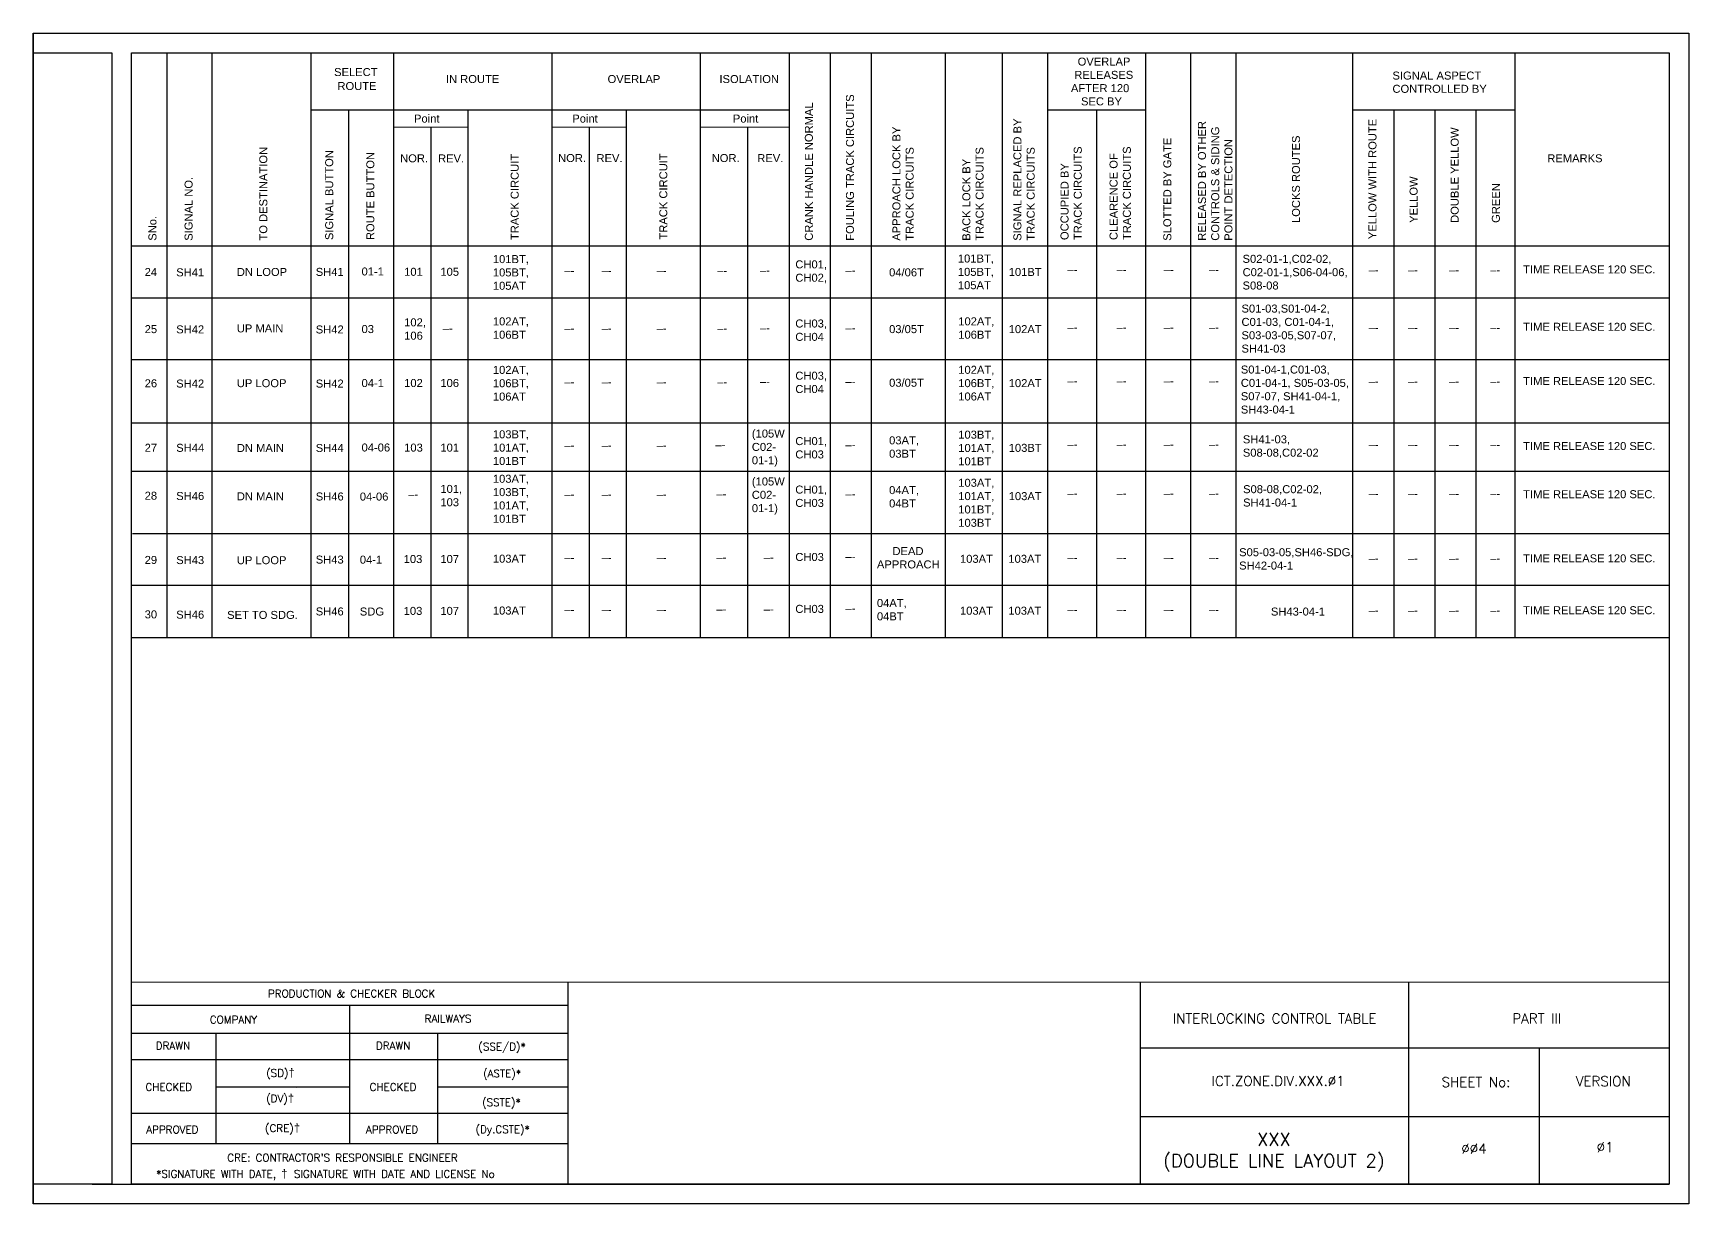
# Model space of a CAD drawing. Header units: inches. Extents: x -19 to 1646, y 43 to 715.
# Drawn here: x 1219.6 to 1639.6, y 42.8 to 339.8 of the extents above; entities that cross this region are included whole.
import ezdxf
from ezdxf.enums import TextEntityAlignment as Align

# ---------------------------------------------------------------- set-up
doc = ezdxf.new("R2010")
doc.units = ezdxf.units.IN
doc.header["$MEASUREMENT"] = 0
for name, color, linetype in [('PDF2_Text', 7, 'Continuous'), ('PDF3_Text', 7, 'Continuous'), ('PDF_Geometry', 7, 'Continuous'), ('PDF_Text', 7, 'Continuous')]:
    doc.layers.add(name, color=color, linetype=linetype)
doc.styles.add('PDF Arial', font='arial.ttf')
doc.styles.add('ROMANS', font='romans.shx', dxfattribs={"height": 2})

# ---------------------------------------------------------------- blocks, each defined once
blk = doc.blocks.new('A$C1B685902')
at = {"color": 7}
blk.add_line((0, 297), (0, 0), dxfattribs=at)
for points in [[(0, 297), (420, 297), (420, 0), (0, 0)], [(25, 292), (415, 292), (415, 5), (25, 5)]]:
    blk.add_lwpolyline(points, close=True, dxfattribs=at)
blk.add_lwpolyline([(0, 292), (20, 292), (20, 5), (0, 5)], dxfattribs=at)

msp = doc.modelspace()

# ---------------------------------------------------------------- linework, layer by layer
for p, q in [((1253.49, 334.84), (1253.49, 186.43)), ((1264.94, 334.84), (1264.94, 186.43)), ((1290.03, 334.84), (1290.03, 186.43)), ((1311.04, 334.84), (1311.04, 186.43)), ((1351.19, 334.84), (1351.19, 186.43)), ((1388.76, 334.84), (1388.76, 186.43)), ((1411.34, 334.84), (1411.34, 186.43)), ((1421.77, 334.84), (1421.77, 186.43)), ((1432.2, 334.84), (1432.2, 186.43)), ((1450.96, 334.84), (1450.96, 186.43)), ((1465.42, 334.84), (1465.42, 186.43)), ((1476.86, 334.84), (1476.86, 186.43)), ((1501.76, 334.84), (1501.76, 186.43)), ((1513.2, 334.84), (1513.2, 186.43)), ((1524.64, 334.84), (1524.64, 186.43)), ((1554.29, 334.84), (1554.29, 186.43)), ((1595.47, 334.84), (1595.47, 186.43)), ((1411.34, 320.3), (1290.24, 320.33)), ((1299.6, 320.4), (1299.6, 186.43)), ((1329.89, 320.33), (1329.89, 186.43)), ((1370.04, 320.4), (1370.04, 186.43)), ((1501.76, 320.28), (1476.86, 320.29)), ((1489.31, 320.4), (1489.31, 186.43)), ((1595.47, 320.26), (1554.29, 320.27)), ((1564.73, 320.26), (1564.73, 186.43)), ((1575.16, 320.26), (1575.16, 186.43)), ((1585.59, 320.26), (1585.59, 186.43)), ((1320.46, 316.05), (1320.46, 186.43)), ((1360.68, 315.98), (1360.68, 186.43)), ((1400.76, 315.98), (1400.76, 186.43)), ((1634.59, 285.76), (1244.59, 285.76)), ((1634.59, 272.58), (1244.59, 272.58)), ((1634.59, 256.99), (1244.59, 256.99)), ((1634.59, 240.88), (1244.59, 240.88)), ((1634.59, 228.62), (1244.59, 228.62)), ((1634.79, 212.8), (1244.79, 212.8)), ((1634.59, 199.72), (1244.59, 199.72)), ((1634.47, 186.43), (1244.47, 186.43)), ((1244.61, 99.11), (1634.59, 99.19)), ((1355.2, 99.19), (1355.2, 47.85)), ((1277.85, 93.14), (1244.6, 93.14)), ((1355.2, 93.13), (1277.85, 93.14)), ((1299.81, 93.14), (1299.81, 58.04)), ((1277.85, 86.1), (1244.6, 86.1)), ((1266.04, 58.04), (1266.04, 86.1)), ((1355.2, 86.09), (1277.85, 86.1)), ((1322.25, 58.04), (1322.25, 86.09)), ((1601.63, 82.47), (1601.63, 47.85)), ((1277.85, 79.43), (1244.6, 79.43)), ((1355.2, 79.42), (1277.85, 79.43)), ((1299.81, 72.45), (1266.04, 72.45)), ((1286.5, 72.3), (1286.5, 72.3)), ((1355.2, 72.45), (1322.25, 72.45)), ((1277.85, 65.78), (1244.6, 65.79)), ((1355.2, 65.78), (1277.85, 65.78)), ((1277.85, 58.04), (1244.6, 58.04)), ((1355.2, 58.04), (1277.84, 58.04))]:
    msp.add_line(p, q)
at = {"lineweight": -2}
for p, q in [((1500.45, 47.85), (1500.45, 99.19)), ((1500.45, 82.47), (1634.41, 82.47)), ((1500.45, 65.02), (1634.59, 65.02))]:
    msp.add_line(p, q, dxfattribs=at)
at = {"linetype": 'Continuous', "lineweight": -2}
for p, q in [((1568.53, 47.85), (1568.53, 99.19)), ((1234.59, 47.85), (1516.59, 47.85)), ((1234.59, 47.85), (1634.59, 47.85))]:
    msp.add_line(p, q, dxfattribs=at)
at = {"layer": 'PDF_Geometry', "lineweight": 15}
for points in [[(1264.94, 220.53), (1264.94, 334.91)], [(1290.03, 220.53), (1290.03, 334.91)], [(1501.76, 320.4), (1501.76, 334.84)], [(1513.2, 320.4), (1513.2, 334.84)], [(1524.64, 320.4), (1524.64, 334.84)], [(1290.24, 320.33), (1311.11, 320.33)], [(1311.11, 320.33), (1411.41, 320.33)], [(1476.93, 320.33), (1501.83, 320.33)], [(1501.76, 316.05), (1501.76, 320.4)], [(1513.2, 316.05), (1513.2, 320.4)], [(1524.64, 316.05), (1524.64, 320.4)], [(1311.11, 315.98), (1329.96, 315.98)], [(1320.46, 285.83), (1320.46, 316.05)], [(1351.26, 315.98), (1370.11, 315.98)], [(1388.76, 315.98), (1411.41, 315.98)], [(1501.76, 285.83), (1501.76, 316.05)], [(1513.2, 285.83), (1513.2, 316.05)], [(1524.64, 285.83), (1524.64, 316.05)], [(1411.34, 220.53), (1411.34, 285.76)], [(1421.77, 220.53), (1421.77, 285.76)]]:
    msp.add_lwpolyline(points, dxfattribs=at)

# ---------------------------------------------------------------- block references
msp.add_blockref('A$C1B685902', (1219.59, 42.85))

# ---------------------------------------------------------------- texts
at = {"style": 'ROMANS'}
for s, height, p in [('PRODUCTION & CHECKER BLOCK', 1.92, (1300.38, 96.2)), ('COMPANY', 1.92, (1270.42, 89.58)), ('RAILWAYS', 1.92, (1324.84, 89.84)), ('(SSE/D)*', 1.92, (1338.54, 82.75)), ('DRAWN', 1.92, (1255.07, 82.96)), ('DRAWN', 1.92, (1310.92, 82.96)), ('(ASTE)*', 1.92, (1338.54, 75.93)), ('CHECKED', 1.92, (1254.01, 72.5)), ('CHECKED', 1.92, (1310.88, 72.5)), ('(SSTE)*', 1.92, (1338.37, 68.6)), ('(Dy.CSTE)*', 1.92, (1338.7, 61.78)), ('APPROVED', 1.92, (1254.91, 61.7)), ('APPROVED', 1.92, (1310.65, 61.7)), ('XXX', 3.3, (1534.32, 59.25)), ("CRE: CONTRACTOR'S RESPONSIBLE ENGINEER", 1.92, (1298.07, 54.55)), ('(DOUBLE LINE LAYOUT 2)', 3.3, (1534.32, 53.78))]:
    msp.add_text(s, height=height, dxfattribs=at).set_placement(p, align=Align.MIDDLE_CENTER)
at = {"lineweight": -2, "style": 'ROMANS'}
for s, p in [('INTERLOCKING CONTROL TABLE', (1534.52, 89.87)), ('PART III', (1601.02, 89.87)), ('ICT.ZONE.DIV.XXX.Ø1', (1535.41, 74.03)), ('SHEET No:', (1585.59, 73.73)), ('VERSION', (1617.89, 73.96)), ('ØØ4 ', (1585.93, 56.87)), ('Ø1', (1618.35, 57.24))]:
    msp.add_text(s, height=2.5, dxfattribs=at).set_placement(p, align=Align.MIDDLE_CENTER)
at = {"char_height": 1.92, "attachment_point": 1, "style": 'ROMANS'}
for s, width, insert in [('(SD){\\fArial|b0|i0|c0|p34;\\H1.08333x;†}', 8.1172, (1278.7, 77.17)), ('(DV){\\fArial|b0|i0|c0|p34;\\H1.08333x;†}', 8.1172, (1278.7, 70.7)), ('(CRE){\\fArial|b0|i0|c0|p34;\\H1.08333x;†}', 8.1172, (1278.41, 63.17)), ('\\pi-5.76,l9.6,t9.6;*SIGNATURE WITH DATE, {\\fArial|b0|i0|c0|p34;\\H1.08333x;†  }SIGNATURE WITH DATE AND LICENSE No', 104.6362, (1246.99, 51.56))]:
    msp.add_mtext_dynamic_manual_height_columns(s, width=width, gutter_width=12.5, heights=[0], dxfattribs=dict(at, insert=insert))
at = {"layer": 'PDF2_Text', "attachment_point": 7, "style": 'PDF Arial'}
for s, insert, char_height in [('101BT,\\P105BT,\\P105AT', (1336.21, 274.71), 2.03), ('CH01,\\PCH02,', (1412.93, 276.4), 2.03), ('101BT,\\P105BT,\\P105AT', (1454.16, 274.85), 2.03), ('SH41', (1255.89, 278.11), 2.03), ('SH41', (1291.28, 278.23), 2.03), ('01-1', (1302.9, 278.33), 2.03), ('101', (1313.71, 278.25), 2.03), ('105', (1322.9, 278.25), 2.03), ('–-', (1354.37, 278.56), 2.03), ('–-', (1363.81, 278.56), 2.03), ('–-', (1377.76, 278.56), 2.03), ('–-', (1393.12, 278.56), 2.03), ('–-', (1403.96, 278.67), 2.03), ('–-', (1425.65, 278.67), 2.03), ('04/06T', (1436.72, 278.11), 2.03), ('101BT', (1467.06, 278.21), 2.03), ('–-', (1481.97, 278.81), 2.03), ('–-', (1494.43, 278.81), 2.03), ('–-', (1506.39, 278.81), 2.03), ('–-', (1517.84, 278.81), 2.03), ('–-', (1558.38, 278.73), 2.03), ('–-', (1568.34, 278.73), 2.03), ('–-', (1578.77, 278.73), 2.03), ('–-', (1589.2, 278.73), 2.03), ('TIME RELEASE 120 SEC.', (1597.56, 278.86), 2.0298), ('SH42', (1255.89, 263.64), 2.03), ('SH42', (1291.28, 263.62), 2.03), ('03', (1302.9, 263.72), 2.03), ('102,\\P106', (1313.71, 262.04), 2.03), ('–-', (1323.5, 263.95), 2.03), ('102AT,\\P106BT', (1336.21, 262.29), 2.03), ('–-', (1354.37, 263.95), 2.03), ('–-', (1363.81, 263.95), 2.03), ('–-', (1377.76, 263.95), 2.03), ('–-', (1393.12, 263.95), 2.03), ('–-', (1403.96, 264.06), 2.03), ('CH03,\\PCH04', (1412.93, 261.75), 2.03), ('–-', (1425.65, 264.06), 2.03), ('03/05T', (1436.72, 263.71), 2.03), ('102AT,\\P106BT', (1454.26, 262.29), 2.03), ('102AT', (1467.06, 263.71), 2.03), ('–-', (1481.97, 264.2), 2.03), ('–-', (1494.43, 264.2), 2.03), ('–-', (1506.39, 264.2), 2.03), ('–-', (1517.84, 264.2), 2.03), ('–-', (1558.38, 264.12), 2.03), ('–-', (1568.34, 264.12), 2.03), ('–-', (1578.77, 264.12), 2.03), ('–-', (1589.2, 264.12), 2.03), ('TIME RELEASE 120 SEC.', (1597.56, 264.3), 2.0298), ('04-1', (1302.9, 250.02), 2.03), ('102', (1313.71, 250.04), 2.03), ('106', (1322.9, 250.04), 2.03), ('102AT,\\P106BT,\\P106AT', (1336.21, 246.6), 2.03), ('CH03,\\PCH04', (1412.93, 248.51), 2.03), ('03/05T', (1436.72, 250.11), 2.03), ('102AT,\\P106BT,\\P106AT', (1454.26, 246.62), 2.03), ('102AT', (1467.06, 250.01), 2.03), ('TIME RELEASE 120 SEC.', (1597.56, 250.54), 2.0298), ('SH42', (1255.89, 249.9), 2.03), ('SH42', (1291.28, 249.9), 2.03), ('–-', (1354.37, 250.35), 2.03), ('–-', (1363.81, 250.35), 2.03), ('–-', (1377.76, 250.35), 2.03), ('–-', (1393.12, 250.35), 2.03), ('–-', (1403.96, 250.46), 2.03), ('–-', (1425.65, 250.46), 2.03), ('–-', (1481.97, 250.61), 2.03), ('–-', (1494.43, 250.61), 2.03), ('–-', (1506.39, 250.61), 2.03), ('–-', (1517.84, 250.61), 2.03), ('–-', (1558.38, 250.52), 2.03), ('–-', (1568.34, 250.52), 2.03), ('–-', (1578.77, 250.52), 2.03), ('–-', (1589.2, 250.52), 2.03), ('SH44', (1255.89, 233.6), 2.03), ('SH44', (1291.28, 233.56), 2.03), ('04-06', (1302.9, 233.68), 2.03), ('103', (1313.71, 233.65), 2.03), ('101', (1322.9, 233.65), 2.03), ('103BT,\\P101AT,\\P101BT', (1336.21, 230.26), 2.03), ('–-', (1392.66, 234.4), 2.03), ('(105W\\PC02-\\P01-1)', (1401.9, 229.86), 2.03), ('CH01,\\PCH03', (1412.93, 231.92), 2.03), ('–-', (1425.65, 234.4), 2.03), ('03AT,\\P03BT', (1436.72, 232.11), 2.03), ('103BT,\\P101AT,\\P101BT', (1454.26, 230.17), 2.03), ('103BT', (1467.06, 233.59), 2.03), ('–-', (1481.97, 234.54), 2.03), ('–-', (1494.43, 234.54), 2.03), ('–-', (1506.39, 234.54), 2.03), ('–-', (1517.84, 234.54), 2.03), ('–-', (1558.38, 234.46), 2.03), ('–-', (1568.34, 234.46), 2.03), ('–-', (1578.77, 234.46), 2.03), ('–-', (1589.2, 234.46), 2.03), ('TIME RELEASE 120 SEC.', (1597.56, 234.05), 2.0298), ('–-', (1354.37, 234.28), 2.03), ('–-', (1363.81, 234.28), 2.03), ('–-', (1377.76, 234.28), 2.03), ('103AT,\\P103BT,\\P101AT,\\P101BT', (1336.21, 215.6), 2.03), ('(105W\\PC02-\\P01-1)', (1401.9, 217.71), 2.03), ('103AT,\\P101AT,\\P101BT,\\P103BT', (1454.26, 214.58), 2.03), ('SH46', (1255.89, 221.38), 2.03), ('SH46', (1291.28, 221.25), 2.03), ('04-06', (1302.46, 221.23), 2.03), ('–-', (1314.73, 221.83), 2.03), ('101,\\P103', (1322.9, 219.79), 2.03), ('–-', (1354.37, 221.83), 2.03), ('–-', (1363.81, 221.83), 2.03), ('–-', (1377.76, 221.83), 2.03), ('–-', (1392.92, 221.95), 2.03), ('CH01,\\PCH03', (1412.93, 219.62), 2.03), ('–-', (1425.65, 221.95), 2.03), ('04AT,\\P04BT', (1436.72, 219.49), 2.03), ('103AT', (1467.06, 221.34), 2.03), ('–-', (1481.97, 222.09), 2.03), ('–-', (1494.43, 222.09), 2.03), ('–-', (1506.39, 222.09), 2.03), ('–-', (1517.84, 222.09), 2.03), ('–-', (1558.38, 222.01), 2.03), ('–-', (1568.34, 222.01), 2.03), ('–-', (1578.77, 222.01), 2.03), ('–-', (1589.2, 222.01), 2.03), ('TIME RELEASE 120 SEC.', (1597.56, 221.83), 2.0298), ('SH43', (1291.28, 205.25), 2.03), ('04-1', (1302.46, 205.23), 2.03), ('103', (1313.59, 205.39), 2.03), ('107', (1322.9, 205.39), 2.03), ('103AT', (1336.21, 205.48), 2.03), ('–-', (1354.37, 205.76), 2.03), ('–-', (1363.81, 205.76), 2.03), ('–-', (1377.76, 205.76), 2.03), ('–-', (1392.92, 205.88), 2.03), ('–-', (1404.92, 205.88), 2.03), ('CH03', (1412.93, 205.91), 2.03), ('–-', (1425.65, 206.07), 2.03), ('     DEAD \\PAPPROACH', (1433.63, 204.02), 2.03), ('103AT', (1454.7, 205.44), 2.03), ('103AT', (1466.97, 205.44), 2.03), ('–-', (1481.97, 205.76), 2.03), ('–-', (1494.43, 205.76), 2.03), ('–-', (1506.39, 205.76), 2.03), ('–-', (1517.84, 205.76), 2.03), ('–-', (1558.38, 205.61), 2.03), ('–-', (1568.34, 205.61), 2.03), ('–-', (1578.77, 205.61), 2.03), ('–-', (1589.2, 205.61), 2.03), ('TIME RELEASE 120 SEC.', (1597.56, 205.56), 2.0298), ('SH46', (1255.89, 191.28), 2.03), ('SH46', (1291.28, 192.09), 2.03), ('SDG', (1302.46, 192.07), 2.03), ('103', (1313.59, 192.23), 2.03), ('107', (1322.9, 192.23), 2.03), ('103AT', (1336.21, 192.32), 2.03), ('–-', (1354.37, 192.6), 2.03), ('–-', (1363.81, 192.6), 2.03), ('–-', (1377.76, 192.6), 2.03), ('–-', (1392.92, 192.72), 2.03), ('–-', (1404.92, 192.72), 2.03), ('CH03', (1412.93, 192.74), 2.03), ('–-', (1425.65, 192.9), 2.03), ('04AT,\\P04BT', (1433.63, 190.85), 2.03), ('103AT', (1454.7, 192.28), 2.03), ('103AT', (1466.97, 192.28), 2.03), ('–-', (1481.97, 192.6), 2.03), ('–-', (1494.43, 192.6), 2.03), ('–-', (1506.39, 192.6), 2.03), ('–-', (1517.84, 192.6), 2.03), ('–-', (1558.38, 192.44), 2.03), ('–-', (1568.34, 192.44), 2.03), ('–-', (1578.77, 192.44), 2.03), ('–-', (1589.2, 192.44), 2.03), ('TIME RELEASE 120 SEC.', (1597.56, 192.4), 2.0298)]:
    msp.add_mtext(s, dxfattribs=dict(at, insert=insert, char_height=char_height))
at = {"layer": 'PDF2_Text', "insert": (1255.89, 205.12), "char_height": 2.03, "width": 6.8356, "attachment_point": 7, "style": 'PDF Arial'}
msp.add_mtext('SH43', dxfattribs=at)
at = {"layer": 'PDF3_Text', "attachment_point": 7, "style": 'PDF Arial'}
for s, insert, char_height in [('S02-01-1,C02-02, \\PC02-01-1,S06-04-06,\\PS08-08', (1526.38, 274.77), 2.0298), ('S01-03,S01-04-2,\\PC01-03, C01-04-1, \\PS03-03-05,S07-07,\\PSH41-03', (1526.11, 258.77), 2.0298), ('SH41-03,\\PS08-08,C02-02', (1526.45, 232.02), 2.0298), ('S08-08,C02-02,\\PSH41-04-1', (1526.51, 219.72), 2.0298), ('S05-03-05,SH46-SDG,\\PSH42-04-1', (1525.51, 203.73), 2.0298), ('SH43-04-1', (1533.57, 192.06), 2.03)]:
    msp.add_mtext(s, dxfattribs=dict(at, insert=insert, char_height=char_height))
at = {"layer": 'PDF3_Text', "color": 18, "true_color": 0x000000, "insert": (1525.94, 243.3), "char_height": 2.0298, "attachment_point": 7, "style": 'PDF Arial'}
msp.add_mtext('S01-04-1,C01-03,\\PC01-04-1, S05-03-05,\\PS07-07, SH41-04-1,\\PSH43-04-1', dxfattribs=at)
at = {"layer": 'PDF_Text', "attachment_point": 7, "style": 'PDF Arial'}
for s, insert, char_height in [('OVERLAP', (1484.55, 331.57), 2.027), ('SELECT', (1295.94, 328.92), 2.027), ('IN ROUTE', (1324.31, 327.15), 2.027), ('OVERLAP', (1365.31, 327.15), 2.027), ('ISOLATION', (1393.69, 327.15), 2.027), ('RELEASES', (1483.7, 328.21), 2.027), ('SIGNAL ASPECT', (1564.4, 328.03), 2.0273), ('ROUTE', (1296.79, 325.38), 2.027), ('AFTER 120', (1482.85, 324.84), 2.027), ('SEC BY', (1485.4, 321.48), 2.027), ('CONTROLLED BY', (1564.4, 324.67), 2.0273), ('Point', (1316.21, 317.12), 2.027), ('Point', (1356.36, 317.12), 2.027), ('Point', (1397.09, 317.12), 2.027), ('NOR.', (1312.69, 307.04), 2.027), ('REV.', (1322.31, 307.04), 2.027), ('NOR.', (1352.76, 307.11), 2.027), ('REV.', (1362.5, 307.11), 2.027), ('NOR.', (1391.72, 307.11), 2.027), ('REV.', (1403.28, 307.11), 2.027), ('REMARKS', (1603.68, 307.04), 2.027), ('24', (1247.89, 278.23), 2.027), ('DN LOOP', (1271.27, 278.21), 2.027), ('25', (1247.89, 263.71), 2.027), ('UP MAIN', (1271.27, 263.89), 2.027), ('26', (1247.89, 249.97), 2.027), ('UP LOOP', (1271.27, 250), 2.027), ('27', (1247.89, 233.64), 2.027), ('DN MAIN', (1271.27, 233.58), 2.027), ('28', (1247.89, 221.45), 2.027), ('DN MAIN', (1271.27, 221.32), 2.027), ('29', (1247.89, 205.16), 2.027), ('UP LOOP', (1271.27, 205.09), 2.027), ('30', (1247.89, 191.35), 2.027), ('SET TO SDG.', (1268.8, 191.21), 2.0273)]:
    msp.add_mtext(s, dxfattribs=dict(at, insert=insert, char_height=char_height))
at = {"layer": 'PDF_Text', "attachment_point": 7, "rotation": 90, "style": 'PDF Arial'}
for s, insert, char_height in [('FOULING TRACK CIRCUITS', (1427.84, 287.17), 2.0273), ('CRANK HANDLE NORMAL', (1417.41, 287.17), 2.0273), ('APPROACH LOCK BY', (1439.62, 287.17), 2.0273), ('SIGNAL REPLACED BY', (1470.31, 287.17), 2.0273), ('RELEASED BY OTHER', (1517.12, 287.17), 2.0273), ('CONTROLS & SIDING', (1520.48, 287.17), 2.0273), ('YELLOW WITH ROUTE', (1560.37, 287.58), 2.0273), ('DOUBLE YELLOW', (1581.23, 291.7), 2.0273), ('TRACK CIRCUITS', (1485.62, 287.34), 2.0273), ('TRACK CIRCUITS', (1498.07, 287.34), 2.0273), ('SLOTTED BY GATE', (1508.33, 287.17), 2.0273), ('POINT DETECTION', (1523.84, 287.17), 2.0273), ('LOCKS ROUTES', (1540.97, 291.67), 2.0273), ('TO DESTINATION', (1279.02, 287.22), 2.0273), ('SIGNAL BUTTON', (1295.74, 287.34), 2.0273), ('ROUTE BUTTON', (1306.17, 287.34), 2.0273), ('TRACK CIRCUIT', (1342.79, 287.34), 2.0273), ('TRACK CIRCUIT', (1380.49, 287.48), 2.0273), ('TRACK CIRCUITS', (1442.98, 287.17), 2.0273), ('BACK LOCK BY', (1457.36, 287.17), 2.0273), ('TRACK CIRCUITS', (1460.72, 287.17), 2.0273), ('TRACK CIRCUITS', (1473.68, 287.17), 2.0273), ('OCCUPIED BY', (1482.26, 287.34), 2.0273), ('CLEARENCE OF', (1494.7, 287.34), 2.0273), ('SIGNAL NO.', (1260.07, 287.17), 2.027), ('YELLOW', (1570.8, 291.7), 2.027), ('GREEN', (1591.67, 291.7), 2.027), ('SNo.', (1250.9, 287.17), 2.027)]:
    msp.add_mtext(s, dxfattribs=dict(at, insert=insert, char_height=char_height))

doc.saveas('drawing.dxf')
